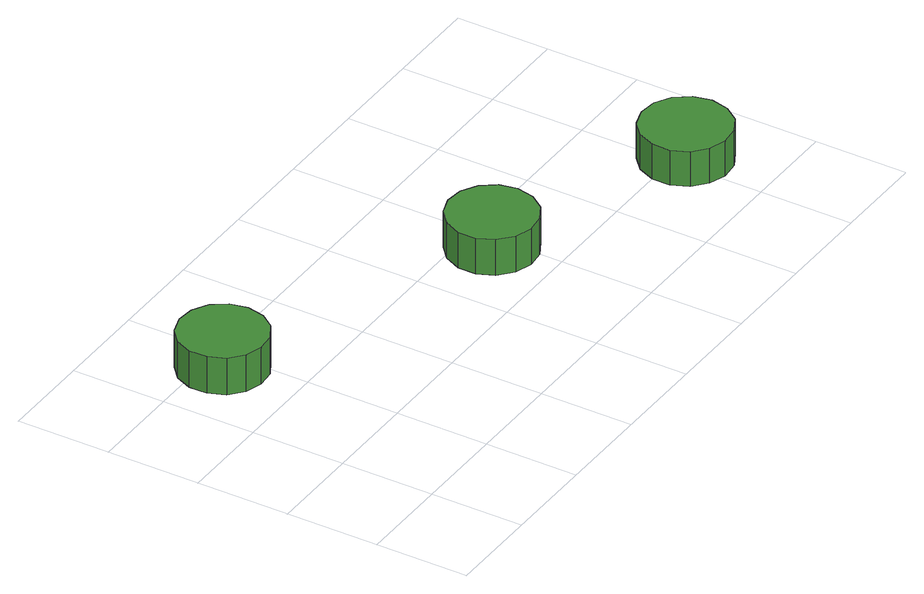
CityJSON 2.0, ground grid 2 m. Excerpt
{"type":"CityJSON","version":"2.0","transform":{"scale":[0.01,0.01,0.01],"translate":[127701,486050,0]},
"CityObjects":{
"tree1":{"type":"SolitaryVegetationObject","attributes":{"function":"something"},"geometry":[{"type":"MultiSurface","lod":"1","boundaries":[[[0,1,2,3,4,5,6,7,8,9,10,11,12,13,14]],[[15,16,17,18,19,20,21,22,23,24,25,26,27,28,29]],[[0,29,28,1]],[[1,28,27,2]],[[2,27,26,3]],[[3,26,25,4]],[[4,25,24,5]],[[5,24,23,6]],[[6,23,22,7]],[[7,22,21,8]],[[8,21,20,9]],[[9,20,19,10]],[[10,19,18,11]],[[11,18,17,12]],[[12,17,16,13]],[[13,16,15,14]],[[14,15,29,0]]]}]},
"tree2":{"type":"SolitaryVegetationObject","attributes":{"function":"something"},"geometry":[{"type":"MultiSurface","lod":"1","boundaries":[[[30,31,32,33,34,35,36,37,38,39,40,41,42,43,44]],[[45,46,47,48,49,50,51,52,53,54,55,56,57,58,59]],[[30,59,58,31]],[[31,58,57,32]],[[32,57,56,33]],[[33,56,55,34]],[[34,55,54,35]],[[35,54,53,36]],[[36,53,52,37]],[[37,52,51,38]],[[38,51,50,39]],[[39,50,49,40]],[[40,49,48,41]],[[41,48,47,42]],[[42,47,46,43]],[[43,46,45,44]],[[44,45,59,30]]]}]},
"tree3":{"type":"SolitaryVegetationObject","attributes":{"function":"something"},"geometry":[{"type":"MultiSurface","lod":"1","boundaries":[[[60,61,62,63,64,65,66,67,68,69,70,71,72,73,74]],[[75,76,77,78,79,80,81,82,83,84,85,86,87,88,89]],[[60,89,88,61]],[[61,88,87,62]],[[62,87,86,63]],[[63,86,85,64]],[[64,85,84,65]],[[65,84,83,66]],[[66,83,82,67]],[[67,82,81,68]],[[68,81,80,69]],[[69,80,79,70]],[[70,79,78,71]],[[71,78,77,72]],[[72,77,76,73]],[[73,76,75,74]],[[74,75,89,60]]]}]}
},
"vertices":[
[252,564,93],[244,602,93],[222,633,93],[188,652,93],[150,656,93],[113,644,93],[84,618,93],[69,583,93],[69,545,93],[84,509,93],[113,483,93],[150,472,93],[188,476,93],[222,495,93],[244,526,93],[244,526,9],[222,495,9],[188,476,9],[150,472,9],[113,483,9],[84,509,9],[69,545,9],[69,583,9],[84,618,9],[113,644,9],[150,656,9],[188,652,9],[222,633,9],[244,602,9],[252,564,9],
[865,338,92],[857,376,92],[834,407,92],[800,427,92],[762,431,92],[725,419,92],[696,393,92],[680,357,92],[680,318,92],[696,283,92],[725,257,92],[762,245,92],[800,249,92],[834,268,92],[857,300,92],[857,300,10],[834,268,10],[800,249,10],[762,245,10],[725,257,10],[696,283,10],[680,318,10],[680,357,10],[696,393,10],[725,419,10],[762,431,10],[800,427,10],[834,407,10],[857,376,10],[865,338,10],
[1315,180,91],[1306,218,91],[1283,250,91],[1249,270,91],[1210,274,91],[1173,262,91],[1144,235,91],[1128,199,91],[1128,160,91],[1144,124,91],[1173,98,91],[1210,86,91],[1249,90,91],[1283,109,91],[1306,141,91],[1306,141,11],[1283,109,11],[1249,90,11],[1210,86,11],[1173,98,11],[1144,124,11],[1128,160,11],[1128,199,11],[1144,235,11],[1173,262,11],[1210,274,11],[1249,270,11],[1283,250,11],[1306,218,11],[1315,180,11]
]}
